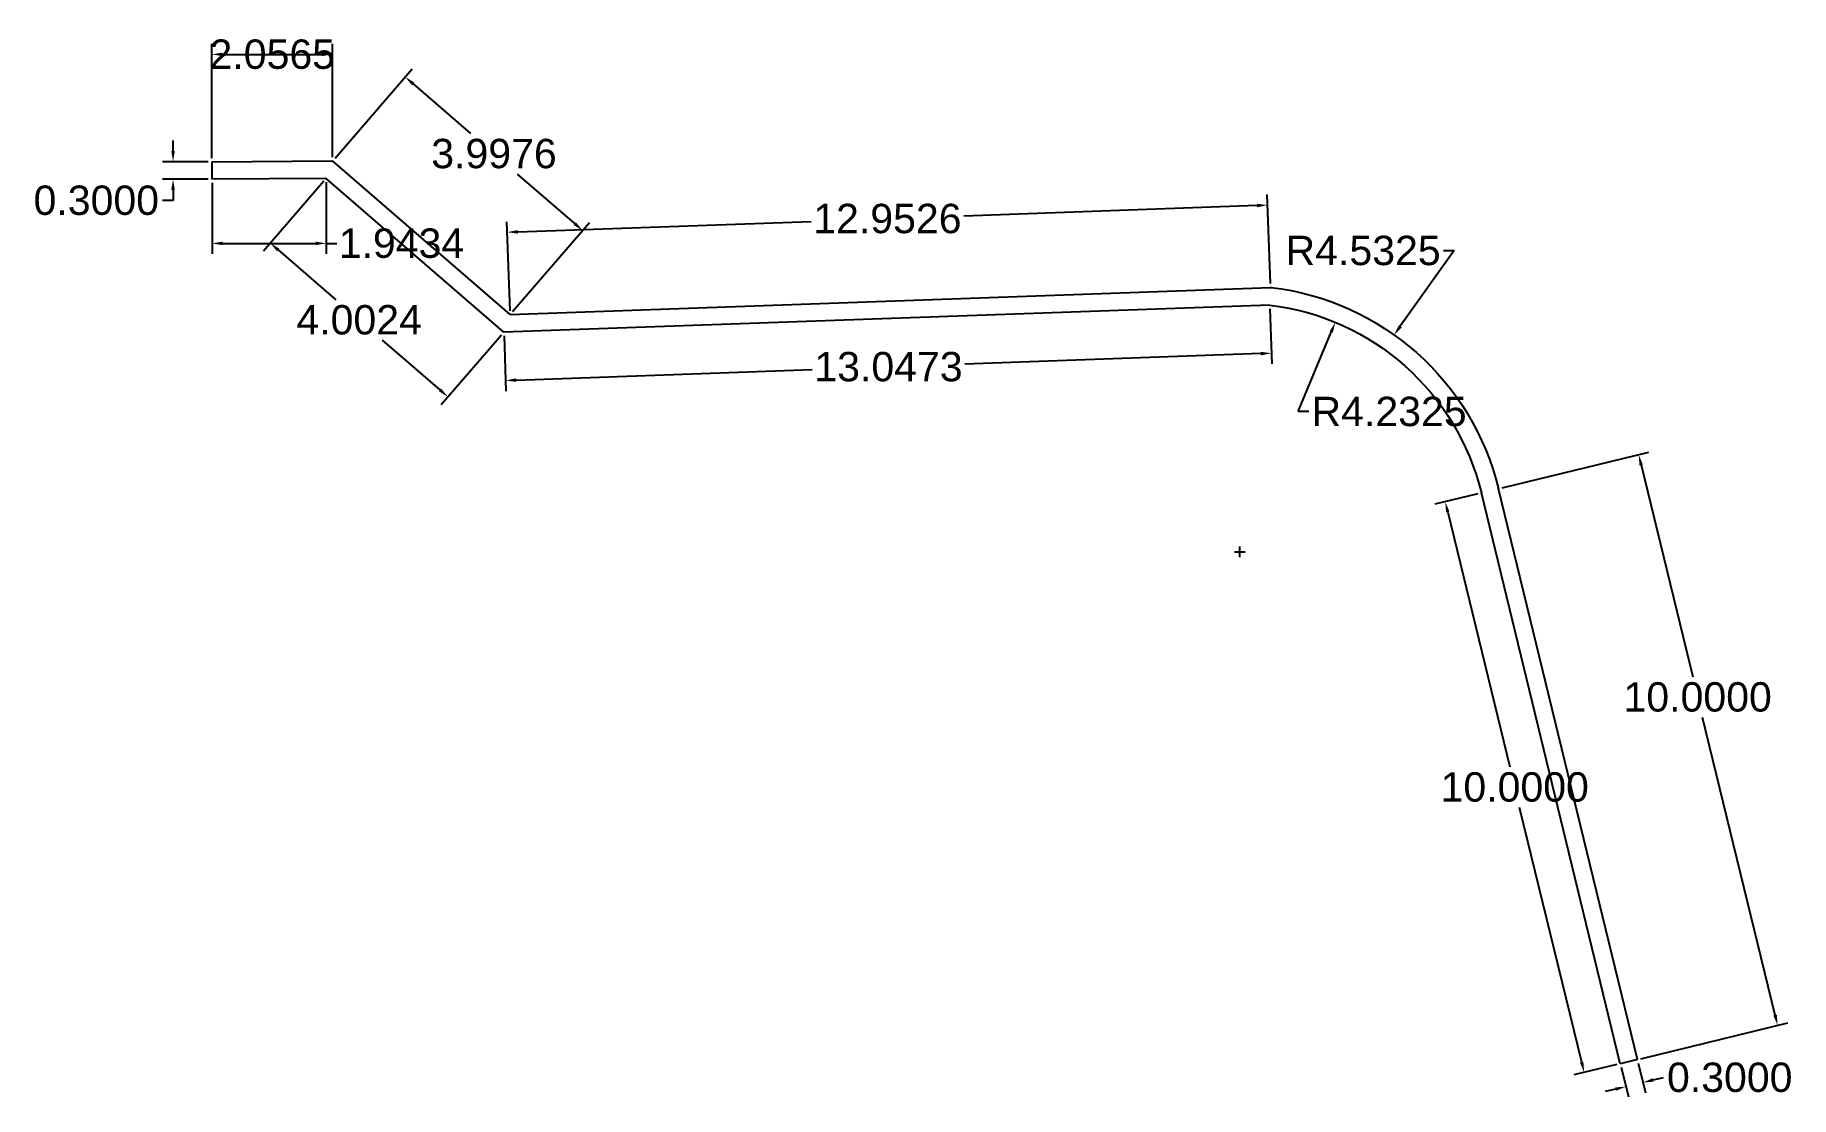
# Model space of a CAD drawing. Header units: inches. Extents: x 5.8 to 35.7, y 2.9 to 21.
import ezdxf

# ---------------------------------------------------------------- set-up
doc = ezdxf.new("R2010")
doc.units = ezdxf.units.IN
doc.header["$MEASUREMENT"] = 0
doc.layers.add('Measuremets', color=9, linetype='Continuous')
doc.layers.add('Slide lock spring', color=212, linetype='Continuous')
doc.styles.get("Standard").update_dxf_attribs({"font": 'arial.ttf'})
doc.dimstyles.get("Standard").update_dxf_attribs({"dimtxt": 0.5, "dimasz": 0.18, "dimexe": 0.18, "dimexo": 0.0625, "dimgap": 0.09, "dimtad": 0, "dimtih": 1, "dimtoh": 1, "dimdec": 4, "dimzin": 0, "dimdsep": 46, "dimtxsty": 'Standard', "dimcen": 0.09, "dimadec": 0, "dimazin": 0, "dimtfac": 1, "dimtdec": 4, "dimtofl": 0, "dimtmove": 0, "dimatfit": 3, "dimfxl": 1, "dimtolj": 1, "dimtzin": 0, "dimarcsym": 0})

# ---------------------------------------------------------------- blocks, each defined once
blk = doc.blocks.new('*D1')
at = {"layer": 'Defpoints', "color": 0, "transparency": 16777216}
for p in [(8.858, 18.824), (8.198, 18.524), (8.861, 18.524)]:
    blk.add_point(p, dxfattribs=at)
at = {"layer": 'Measuremets', "color": 0, "lineweight": -2, "transparency": 16777216}
for p, q in [((8.198, 19.004), (8.198, 19.184)), ((8.796, 18.824), (8.018, 18.824)), ((8.798, 18.524), (8.018, 18.524)), ((8.198, 18.344), (8.198, 18.164)), ((8.198, 18.164), (8.018, 18.164))]:
    blk.add_line(p, q, dxfattribs=at)
at = {"layer": 'Measuremets', "color": 0, "transparency": 16777216}
for points in [[(8.168, 19.004), (8.228, 19.004), (8.198, 18.824)], [(8.168, 18.344), (8.228, 18.344), (8.198, 18.524)]]:
    blk.add_solid(points, dxfattribs=at)
at = {"layer": 'Measuremets', "color": 0, "transparency": 16777216, "insert": (6.891, 18.164), "char_height": 0.5, "attachment_point": 5}
blk.add_mtext('\\A1;0.3000', dxfattribs=at)
blk = doc.blocks.new('*D2')
at = {"layer": 'Defpoints', "color": 0, "transparency": 16777216}
for p in [(10.804, 18.538), (8.861, 18.524), (10.804, 17.433)]:
    blk.add_point(p, dxfattribs=at)
at = {"layer": 'Measuremets', "color": 0, "lineweight": -2, "transparency": 16777216}
for p, q in [((8.861, 18.461), (8.861, 17.253)), ((10.804, 18.476), (10.804, 17.253)), ((9.041, 17.433), (10.624, 17.433)), ((10.804, 17.433), (10.984, 17.433))]:
    blk.add_line(p, q, dxfattribs=at)
at = {"layer": 'Measuremets', "color": 0, "transparency": 16777216}
for points in [[(9.041, 17.463), (9.041, 17.403), (8.861, 17.433)], [(10.624, 17.463), (10.624, 17.403), (10.804, 17.433)]]:
    blk.add_solid(points, dxfattribs=at)
at = {"layer": 'Measuremets', "color": 0, "transparency": 16777216, "insert": (12.087, 17.433), "char_height": 0.5, "attachment_point": 5}
blk.add_mtext('\\A1;1.9434', dxfattribs=at)
blk = doc.blocks.new('*D3')
at = {"layer": 'Defpoints', "color": 0, "transparency": 16777216}
for p in [(10.915, 20.651), (10.915, 18.839), (8.858, 18.824)]:
    blk.add_point(p, dxfattribs=at)
at = {"layer": 'Measuremets', "color": 0, "lineweight": -2, "transparency": 16777216}
for p, q in [((8.858, 18.886), (8.858, 20.831)), ((9.038, 20.651), (10.735, 20.651)), ((10.915, 18.902), (10.915, 20.831))]:
    blk.add_line(p, q, dxfattribs=at)
at = {"layer": 'Measuremets', "color": 0, "transparency": 16777216}
for points in [[(9.038, 20.681), (9.038, 20.621), (8.858, 20.651)], [(10.735, 20.681), (10.735, 20.621), (10.915, 20.651)]]:
    blk.add_solid(points, dxfattribs=at)
at = {"layer": 'Measuremets', "color": 0, "transparency": 16777216, "insert": (9.887, 20.651), "char_height": 0.5, "attachment_point": 5}
blk.add_mtext('\\A1;2.0565', dxfattribs=at)
blk = doc.blocks.new('*D4')
at = {"layer": 'Defpoints', "color": 0, "transparency": 16777216}
for p in [(12.15, 20.267), (10.915, 18.839), (13.938, 16.223)]:
    blk.add_point(p, dxfattribs=at)
at = {"layer": 'Measuremets', "color": 0, "lineweight": -2, "transparency": 16777216}
for p, q in [((10.956, 18.886), (12.268, 20.403)), ((12.286, 20.149), (13.262, 19.304)), ((15.037, 17.769), (14.061, 18.613)), ((13.979, 16.271), (15.291, 17.787))]:
    blk.add_line(p, q, dxfattribs=at)
at = {"layer": 'Measuremets', "color": 0, "transparency": 16777216}
for points in [[(12.306, 20.171), (12.267, 20.126), (12.15, 20.267)], [(15.057, 17.791), (15.017, 17.746), (15.173, 17.651)]]:
    blk.add_solid(points, dxfattribs=at)
at = {"layer": 'Measuremets', "color": 0, "transparency": 16777216, "insert": (13.662, 18.959), "char_height": 0.5, "attachment_point": 5}
blk.add_mtext('\\A1;3.9976', dxfattribs=at)
blk = doc.blocks.new('*D5')
at = {"layer": 'Defpoints', "color": 0, "transparency": 16777216}
for p in [(10.804, 18.538), (9.852, 17.438), (13.831, 15.919)]:
    blk.add_point(p, dxfattribs=at)
at = {"layer": 'Measuremets', "color": 0, "lineweight": -2, "transparency": 16777216}
for p, q in [((10.763, 18.491), (9.735, 17.302)), ((9.989, 17.321), (10.967, 16.474)), ((13.79, 15.872), (12.761, 14.683)), ((12.743, 14.937), (11.765, 15.784))]:
    blk.add_line(p, q, dxfattribs=at)
at = {"layer": 'Measuremets', "color": 0, "transparency": 16777216}
for points in [[(10.008, 17.343), (9.969, 17.298), (9.852, 17.438)], [(12.763, 14.96), (12.723, 14.915), (12.879, 14.819)]]:
    blk.add_solid(points, dxfattribs=at)
at = {"layer": 'Measuremets', "color": 0, "transparency": 16777216, "insert": (11.366, 16.129), "char_height": 0.5, "attachment_point": 5}
blk.add_mtext('\\A1;4.0024', dxfattribs=at)
blk = doc.blocks.new('*D6')
at = {"layer": 'Defpoints', "color": 0, "transparency": 16777216}
for p in [(26.832, 18.084), (26.882, 16.684), (13.938, 16.223)]:
    blk.add_point(p, dxfattribs=at)
at = {"layer": 'Measuremets', "color": 0, "lineweight": -2, "transparency": 16777216}
for p, q in [((26.88, 16.747), (26.826, 18.264)), ((26.652, 18.077), (21.659, 17.899)), ((13.936, 16.286), (13.882, 17.802)), ((14.068, 17.629), (19.062, 17.807))]:
    blk.add_line(p, q, dxfattribs=at)
at = {"layer": 'Measuremets', "color": 0, "transparency": 16777216}
for points in [[(26.651, 18.107), (26.654, 18.047), (26.832, 18.084)], [(14.067, 17.659), (14.069, 17.599), (13.888, 17.623)]]:
    blk.add_solid(points, dxfattribs=at)
at = {"layer": 'Measuremets', "color": 0, "transparency": 16777216, "insert": (20.36, 17.853), "char_height": 0.5, "attachment_point": 5}
blk.add_mtext('\\A1;12.9526', dxfattribs=at)
blk = doc.blocks.new('*D7')
at = {"layer": 'Defpoints', "color": 0, "transparency": 16777216}
for p in [(26.87, 16.384), (13.831, 15.919), (13.86, 15.098)]:
    blk.add_point(p, dxfattribs=at)
at = {"layer": 'Measuremets', "color": 0, "lineweight": -2, "transparency": 16777216}
for p, q in [((26.872, 16.321), (26.905, 15.383)), ((13.833, 15.857), (13.866, 14.918)), ((26.719, 15.556), (21.678, 15.377)), ((14.04, 15.105), (19.081, 15.284))]:
    blk.add_line(p, q, dxfattribs=at)
at = {"layer": 'Measuremets', "color": 0, "transparency": 16777216}
for points in [[(26.718, 15.586), (26.72, 15.526), (26.899, 15.563)], [(14.039, 15.135), (14.041, 15.075), (13.86, 15.098)]]:
    blk.add_solid(points, dxfattribs=at)
at = {"layer": 'Measuremets', "color": 0, "transparency": 16777216, "insert": (20.379, 15.331), "char_height": 0.5, "attachment_point": 5}
blk.add_mtext('\\A1;13.0473', dxfattribs=at)
blk = doc.blocks.new('*D8')
at = {"layer": 'Defpoints', "color": 0, "transparency": 16777216}
for p in [(27.986, 16.09), (26.361, 12.182)]:
    blk.add_point(p, dxfattribs=at)
at = {"layer": 'Measuremets', "color": 0, "lineweight": -2, "transparency": 16777216}
for p, q in [((27.353, 14.568), (27.917, 15.924)), ((27.533, 14.568), (27.353, 14.568))]:
    blk.add_line(p, q, dxfattribs=at)
at = {"layer": 'Measuremets', "color": 0, "transparency": 16777216}
blk.add_solid([(27.889, 15.935), (27.945, 15.912), (27.986, 16.09)], dxfattribs=at)
at = {"layer": 'Measuremets', "color": 0, "transparency": 16777216, "insert": (28.902, 14.568), "char_height": 0.5, "attachment_point": 5}
blk.add_mtext('\\A1;R4.2325', dxfattribs=at)
blk = doc.blocks.new('*D9')
at = {"layer": 'Defpoints', "color": 0, "transparency": 16777216}
for p in [(28.988, 15.875), (26.361, 12.182)]:
    blk.add_point(p, dxfattribs=at)
at = {"layer": 'Measuremets', "color": 0, "lineweight": -2, "transparency": 16777216}
for p, q in [((30.009, 17.309), (29.093, 16.022)), ((29.829, 17.309), (30.009, 17.309)), ((26.361, 12.092), (26.361, 12.272)), ((26.271, 12.182), (26.451, 12.182))]:
    blk.add_line(p, q, dxfattribs=at)
at = {"layer": 'Measuremets', "color": 0, "transparency": 16777216}
blk.add_solid([(29.068, 16.039), (29.117, 16.004), (28.988, 15.875)], dxfattribs=at)
at = {"layer": 'Measuremets', "color": 0, "transparency": 16777216, "insert": (28.46, 17.309), "char_height": 0.5, "attachment_point": 5}
blk.add_mtext('\\A1;R4.5325', dxfattribs=at)
blk = doc.blocks.new('*D10')
at = {"layer": 'Defpoints', "color": 0, "transparency": 16777216}
for p in [(30.764, 13.254), (35.517, 4.119), (33.13, 3.538)]:
    blk.add_point(p, dxfattribs=at)
at = {"layer": 'Measuremets', "color": 0, "lineweight": -2, "transparency": 16777216}
for p, q in [((30.825, 13.269), (33.326, 13.878)), ((33.194, 13.66), (34.072, 10.053)), ((35.474, 4.294), (34.24, 9.362)), ((33.19, 3.552), (35.692, 4.161))]:
    blk.add_line(p, q, dxfattribs=at)
at = {"layer": 'Measuremets', "color": 0, "transparency": 16777216}
for points in [[(33.223, 13.667), (33.165, 13.653), (33.151, 13.835)], [(35.503, 4.301), (35.445, 4.287), (35.517, 4.119)]]:
    blk.add_solid(points, dxfattribs=at)
at = {"layer": 'Measuremets', "color": 0, "transparency": 16777216, "insert": (34.156, 9.708), "char_height": 0.5, "attachment_point": 5}
blk.add_mtext('\\A1;10.0000', dxfattribs=at)
blk = doc.blocks.new('*D11')
at = {"layer": 'Defpoints', "color": 0, "transparency": 16777216}
for p in [(32.838, 3.467), (33.13, 3.538), (33.225, 3.147)]:
    blk.add_point(p, dxfattribs=at)
at = {"layer": 'Measuremets', "color": 0, "lineweight": -2, "transparency": 16777216}
for p, q in [((32.853, 3.406), (32.976, 2.901)), ((33.145, 3.477), (33.267, 2.972)), ((32.758, 3.034), (32.583, 2.991)), ((33.4, 3.19), (33.575, 3.232))]:
    blk.add_line(p, q, dxfattribs=at)
at = {"layer": 'Measuremets', "color": 0, "transparency": 16777216}
for points in [[(32.751, 3.063), (32.765, 3.005), (32.933, 3.076)], [(33.393, 3.219), (33.407, 3.161), (33.225, 3.147)]]:
    blk.add_solid(points, dxfattribs=at)
at = {"layer": 'Measuremets', "color": 0, "transparency": 16777216, "insert": (34.702, 3.232), "char_height": 0.5, "attachment_point": 5}
blk.add_mtext('\\A1;0.3000', dxfattribs=at)
blk = doc.blocks.new('*D12')
at = {"layer": 'Defpoints', "color": 0, "transparency": 16777216}
for p in [(30.473, 13.183), (29.858, 13.033), (32.838, 3.467)]:
    blk.add_point(p, dxfattribs=at)
at = {"layer": 'Measuremets', "color": 0, "lineweight": -2, "transparency": 16777216}
for p, q in [((30.412, 13.168), (29.683, 12.991)), ((29.901, 12.858), (30.957, 8.52)), ((32.181, 3.492), (31.125, 7.83)), ((32.778, 3.452), (32.049, 3.275))]:
    blk.add_line(p, q, dxfattribs=at)
at = {"layer": 'Measuremets', "color": 0, "transparency": 16777216}
for points in [[(29.93, 12.866), (29.872, 12.851), (29.858, 13.033)], [(32.21, 3.499), (32.152, 3.485), (32.223, 3.317)]]:
    blk.add_solid(points, dxfattribs=at)
at = {"layer": 'Measuremets', "color": 0, "transparency": 16777216, "insert": (31.041, 8.175), "char_height": 0.5, "attachment_point": 5}
blk.add_mtext('\\A1;10.0000', dxfattribs=at)

msp = doc.modelspace()

# ---------------------------------------------------------------- linework, layer by layer
at = {"layer": 'Slide lock spring', "lineweight": -3, "extrusion": (-1.22465e-16, 0, -1)}
for p, q in [((8.85845, 18.82366), (10.91492, 18.83907)), ((13.93785, 16.22324), (10.91492, 18.83907)), ((8.85845, 18.82366), (8.8607, 18.52367)), ((10.80411, 18.53823), (8.8607, 18.52367)), ((13.8307, 15.91923), (10.80411, 18.53823)), ((13.93785, 16.22324), (26.88222, 16.68428)), ((26.89368, 16.68292), (26.88222, 16.68428)), ((26.86975, 16.38364), (13.8307, 15.91923)), ((32.83824, 3.46674), (30.47295, 13.18298)), ((33.12973, 3.5377), (30.76443, 13.25394)), ((33.12973, 3.5377), (32.83824, 3.46674))]:
    msp.add_line(p, q, dxfattribs=at)
at = {"layer": 'Slide lock spring', "lineweight": -3, "extrusion": (-9.17021e-17, 1.85371e-17, -1)}
msp.add_arc((-26.36053, 12.18187), 4.53252, 96.755219, 166.318214, dxfattribs=at)
at = {"layer": 'Slide lock spring', "lineweight": -3, "extrusion": (-8.95217e-17, 1.9851e-17, -1)}
msp.add_arc((-26.36053, 12.18187), 4.23252, 96.910022, 166.318214, dxfattribs=at)

# ---------------------------------------------------------------- dimensions: what is measured, and where the dimension line sits
at = {"layer": 'Measuremets'}
dim = msp.add_linear_dim(base=(10.91492, 20.65058), p1=(8.85845, 18.82366), p2=(10.91492, 18.83907), dimstyle='Standard', dxfattribs=at)
dim.commit()
dim.dimension.update_dxf_attribs({"geometry": '*D3', "text_midpoint": (9.88669, 20.65058), "dimtype": 160})
for p1, p2, distance, picture, middle in [((13.93785, 16.22324), (10.91492, 18.83907), -1.88773, '*D4', (13.66163, 18.95863)), ((13.8307, 15.91923), (10.80411, 18.53823), 1.4544, '*D5', (11.36571, 16.12893)), ((13.93785, 16.22324), (26.88222, 16.68428), 1.40026, '*D6', (20.3602, 17.85313)), ((26.86975, 16.38364), (13.8307, 15.91923), 0.82138, '*D7', (20.37946, 15.33057)), ((32.83824, 3.46674), (30.47295, 13.18298), 0.6327, '*D12', (31.04085, 8.17521)), ((32.83824, 3.46674), (33.12973, 3.5377), -0.40179, '*D11', (34.70155, 3.23246))]:
    dim = msp.add_aligned_dim(p1=p1, p2=p2, distance=distance, dimstyle='Standard', dxfattribs=at)
    dim.commit()
    dim.dimension.update_dxf_attribs({"geometry": picture, "text_midpoint": middle})
dim = msp.add_linear_dim(base=(8.19762, 18.52367), p1=(8.85845, 18.82366), p2=(8.8607, 18.52367), angle=90, dimstyle='Standard', dxfattribs=at)
dim.commit()
dim.dimension.update_dxf_attribs({"geometry": '*D1', "text_midpoint": (6.89062, 18.16367)})
dim = msp.add_linear_dim(base=(10.80411, 17.4328), p1=(8.8607, 18.52367), p2=(10.80411, 18.53823), dimstyle='Standard', dxfattribs=at)
dim.commit()
dim.dimension.update_dxf_attribs({"geometry": '*D2', "text_midpoint": (12.08741, 17.4328)})
for mpoint, picture, middle in [((28.98836, 15.87486), '*D9', (28.45993, 17.3091)), ((27.98595, 16.08984), '*D8', (28.90206, 14.5682))]:
    dim = msp.add_radius_dim(center=(26.36053, 12.18187), mpoint=mpoint, dimstyle='Standard', dxfattribs=at)
    dim.commit()
    dim.dimension.update_dxf_attribs({"geometry": picture, "text_midpoint": middle, "dimtype": 164})
dim = msp.add_linear_dim(base=(35.51676, 4.11879), p1=(30.76443, 13.25394), p2=(33.12973, 3.5377), angle=283.681786, dimstyle='Standard', dxfattribs=at)
dim.commit()
dim.dimension.update_dxf_attribs({"geometry": '*D10', "text_midpoint": (34.15625, 9.70756), "dimtype": 161})

doc.saveas('drawing.dxf')
